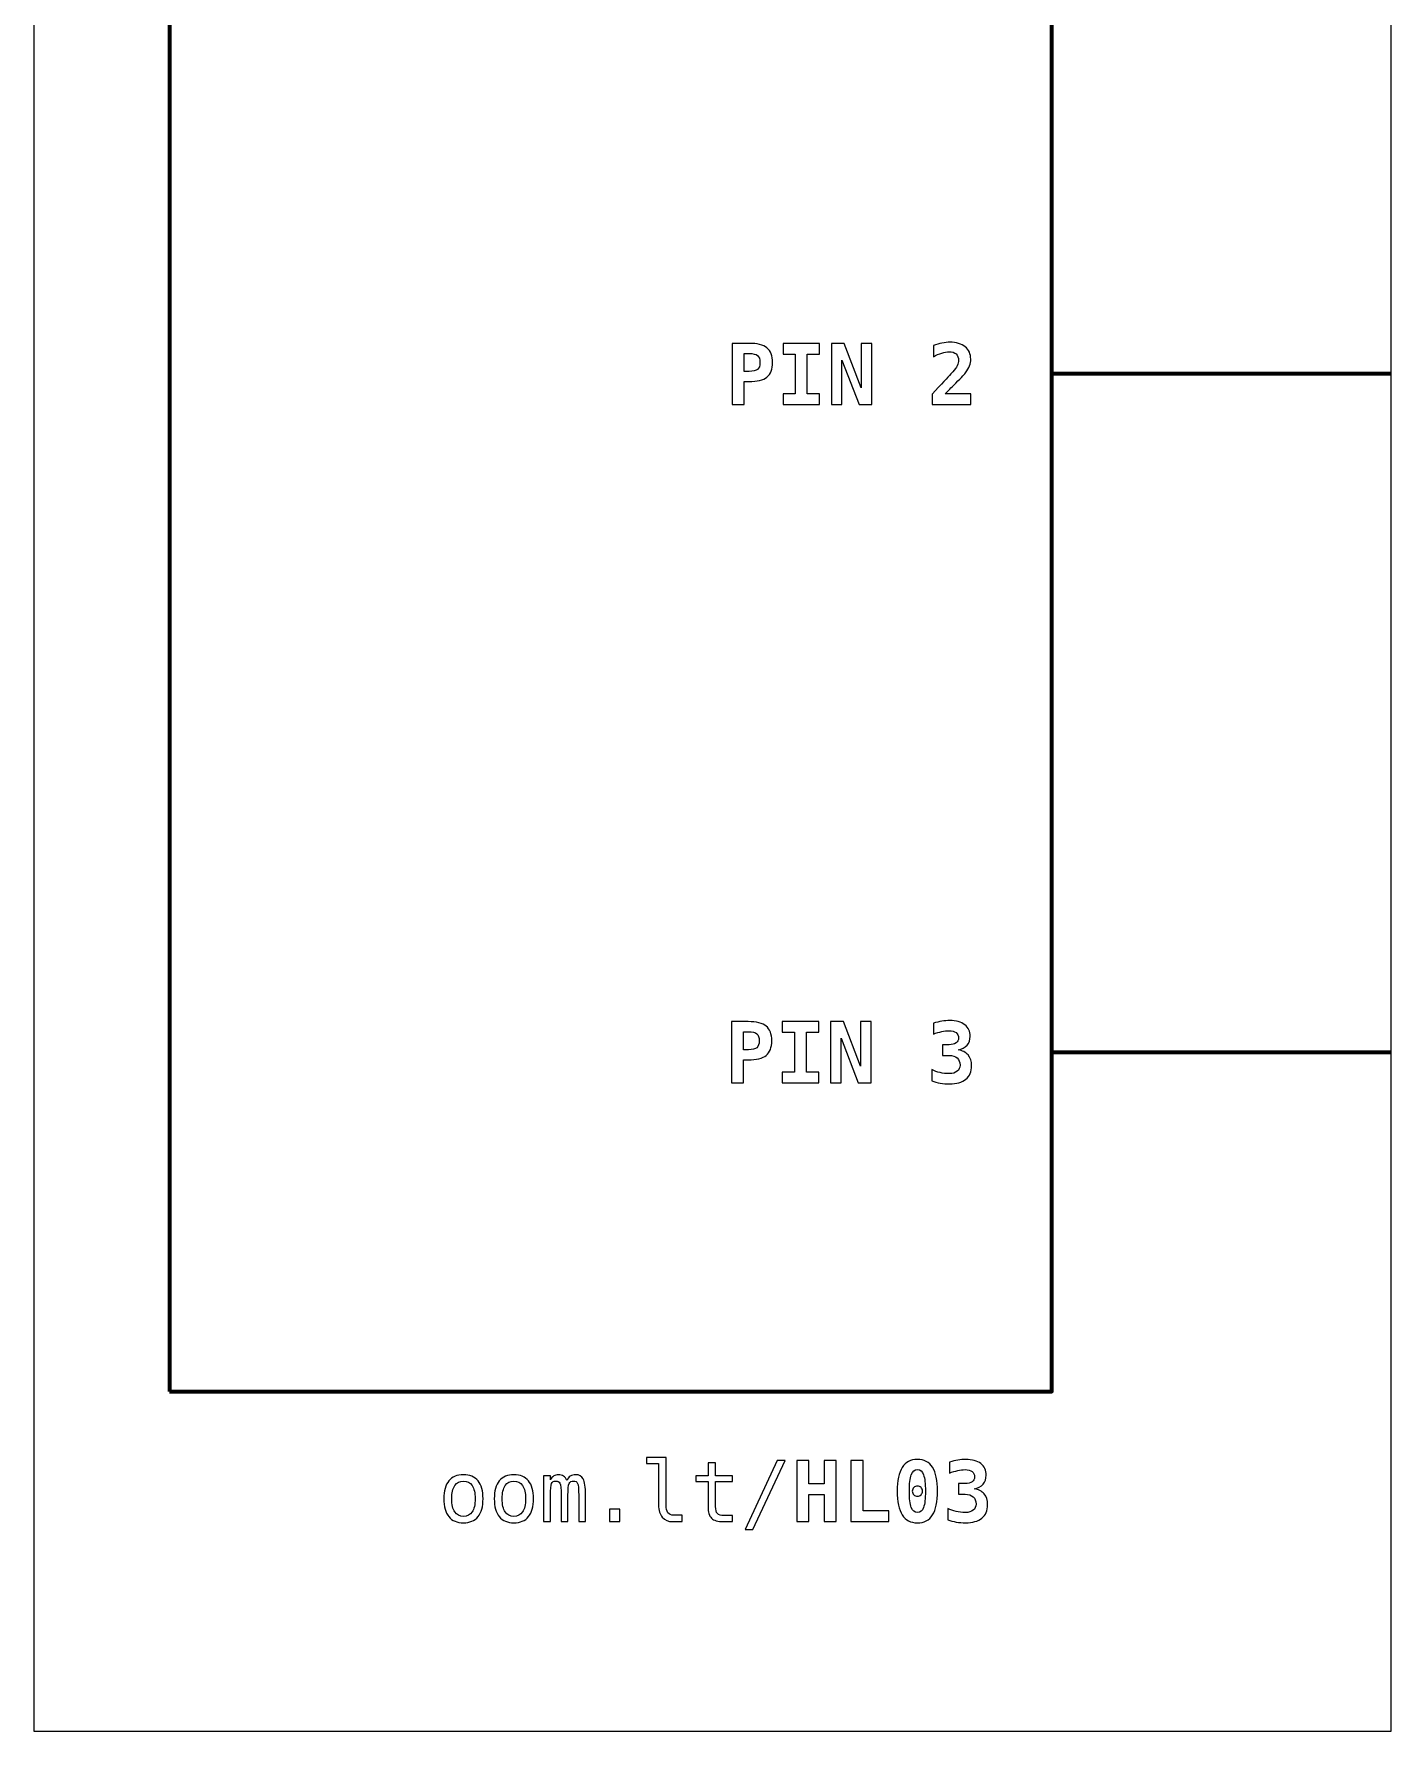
# Model space of a CAD drawing. Header units: centimetres. Extents: x -11.5 to -9.5, y -16.35 to -11.35.
# Drawn here: x -11.5 to -9.5, y -16.35 to -13.85 of the extents above; entities that cross this region are included whole.
import ezdxf

# ---------------------------------------------------------------- set-up
doc = ezdxf.new("R2010")
doc.units = ezdxf.units.CM
doc.header["$MEASUREMENT"] = 0
doc.layers.add('Layer 1', color=7, linetype='Continuous')

msp = doc.modelspace()

# ---------------------------------------------------------------- linework, layer by layer
at = {"layer": 'Layer 1', "color": 7}
msp.add_lwpolyline([(-11.5, -16.35), (-9.5, -16.35), (-9.5, -11.35), (-11.5, -11.35), (-11.5, -16.35)], close=True, dxfattribs=at)
at = {"layer": 'Layer 1', "color": 7, "lineweight": 100}
msp.add_lwpolyline([(-11.3, -15.85), (-10, -15.85), (-10, -12.85), (-11.3, -12.85), (-11.3, -15.85)], close=True, dxfattribs=at)
at = {"layer": 'Layer 1', "color": 250}
for points, knots in [([(-10.47093, -14.30581), (-10.47093, -14.30581), (-10.4465, -14.30581), (-10.4465, -14.30581), (-10.4465, -14.30581), (-10.43409, -14.30581), (-10.42516, -14.30801), (-10.41971, -14.31244), (-10.41971, -14.31244), (-10.41425, -14.31686), (-10.41154, -14.32404), (-10.41154, -14.33396), (-10.41154, -14.33396), (-10.41154, -14.34388), (-10.41425, -14.35106), (-10.41971, -14.35549), (-10.41971, -14.35549), (-10.42516, -14.35991), (-10.43409, -14.36211), (-10.4465, -14.36211), (-10.4465, -14.36211), (-10.4465, -14.36211), (-10.45315, -14.36211), (-10.45315, -14.36211), (-10.45315, -14.36211), (-10.45315, -14.36211), (-10.45315, -14.39582), (-10.45315, -14.39582), (-10.45315, -14.39582), (-10.45315, -14.39582), (-10.47093, -14.39582), (-10.47093, -14.39582), (-10.47093, -14.39582), (-10.47093, -14.39582), (-10.47093, -14.30581), (-10.47093, -14.30581)], [0, 0, 0, 0, 0.1111111, 0.1111111, 0.1111111, 0.1111111, 0.2222222, 0.2222222, 0.2222222, 0.2222222, 0.3333333, 0.3333333, 0.3333333, 0.3333333, 0.4444444, 0.4444444, 0.4444444, 0.4444444, 0.5555556, 0.5555556, 0.5555556, 0.5555556, 0.6666667, 0.6666667, 0.6666667, 0.6666667, 0.7777778, 0.7777778, 0.7777778, 0.7777778, 0.8888889, 0.8888889, 0.8888889, 0.8888889, 1, 1, 1, 1]), ([(-10.45315, -14.32077), (-10.45315, -14.32077), (-10.45315, -14.34715), (-10.45315, -14.34715), (-10.45315, -14.34715), (-10.45315, -14.34715), (-10.44584, -14.34715), (-10.44584, -14.34715), (-10.44584, -14.34715), (-10.44002, -14.34715), (-10.43592, -14.34616), (-10.43358, -14.34421), (-10.43358, -14.34421), (-10.43121, -14.34223), (-10.43004, -14.33882), (-10.43004, -14.33396), (-10.43004, -14.33396), (-10.43004, -14.32911), (-10.43121, -14.32569), (-10.43358, -14.32371), (-10.43358, -14.32371), (-10.43592, -14.32176), (-10.44002, -14.32077), (-10.44584, -14.32077), (-10.44584, -14.32077), (-10.44584, -14.32077), (-10.45315, -14.32077), (-10.45315, -14.32077)], [0, 0, 0, 0, 0.1428571, 0.1428571, 0.1428571, 0.1428571, 0.2857143, 0.2857143, 0.2857143, 0.2857143, 0.4285714, 0.4285714, 0.4285714, 0.4285714, 0.5714286, 0.5714286, 0.5714286, 0.5714286, 0.7142857, 0.7142857, 0.7142857, 0.7142857, 0.8571429, 0.8571429, 0.8571429, 0.8571429, 1, 1, 1, 1]), ([(-10.396, -14.32149), (-10.396, -14.32149), (-10.396, -14.30581), (-10.396, -14.30581), (-10.396, -14.30581), (-10.396, -14.30581), (-10.34241, -14.30581), (-10.34241, -14.30581), (-10.34241, -14.30581), (-10.34241, -14.30581), (-10.34241, -14.32149), (-10.34241, -14.32149), (-10.34241, -14.32149), (-10.34241, -14.32149), (-10.36032, -14.32149), (-10.36032, -14.32149), (-10.36032, -14.32149), (-10.36032, -14.32149), (-10.36032, -14.38014), (-10.36032, -14.38014), (-10.36032, -14.38014), (-10.36032, -14.38014), (-10.34241, -14.38014), (-10.34241, -14.38014), (-10.34241, -14.38014), (-10.34241, -14.38014), (-10.34241, -14.39582), (-10.34241, -14.39582), (-10.34241, -14.39582), (-10.34241, -14.39582), (-10.396, -14.39582), (-10.396, -14.39582), (-10.396, -14.39582), (-10.396, -14.39582), (-10.396, -14.38014), (-10.396, -14.38014), (-10.396, -14.38014), (-10.396, -14.38014), (-10.3781, -14.38014), (-10.3781, -14.38014), (-10.3781, -14.38014), (-10.3781, -14.38014), (-10.3781, -14.32149), (-10.3781, -14.32149), (-10.3781, -14.32149), (-10.3781, -14.32149), (-10.396, -14.32149), (-10.396, -14.32149)], [0, 0, 0, 0, 0.0833333, 0.0833333, 0.0833333, 0.0833333, 0.1666667, 0.1666667, 0.1666667, 0.1666667, 0.25, 0.25, 0.25, 0.25, 0.3333333, 0.3333333, 0.3333333, 0.3333333, 0.4166667, 0.4166667, 0.4166667, 0.4166667, 0.5, 0.5, 0.5, 0.5, 0.5833333, 0.5833333, 0.5833333, 0.5833333, 0.6666667, 0.6666667, 0.6666667, 0.6666667, 0.75, 0.75, 0.75, 0.75, 0.8333333, 0.8333333, 0.8333333, 0.8333333, 0.9166667, 0.9166667, 0.9166667, 0.9166667, 1, 1, 1, 1]), ([(-10.32486, -14.30581), (-10.32486, -14.30581), (-10.30574, -14.30581), (-10.30574, -14.30581), (-10.30574, -14.30581), (-10.30574, -14.30581), (-10.28068, -14.37123), (-10.28068, -14.37123), (-10.28068, -14.37123), (-10.28068, -14.37123), (-10.28068, -14.30581), (-10.28068, -14.30581), (-10.28068, -14.30581), (-10.28068, -14.30581), (-10.265, -14.30581), (-10.265, -14.30581), (-10.265, -14.30581), (-10.265, -14.30581), (-10.265, -14.39582), (-10.265, -14.39582), (-10.265, -14.39582), (-10.265, -14.39582), (-10.28399, -14.39582), (-10.28399, -14.39582), (-10.28399, -14.39582), (-10.28399, -14.39582), (-10.30918, -14.3304), (-10.30918, -14.3304), (-10.30918, -14.3304), (-10.30918, -14.3304), (-10.30918, -14.39582), (-10.30918, -14.39582), (-10.30918, -14.39582), (-10.30918, -14.39582), (-10.32486, -14.39582), (-10.32486, -14.39582), (-10.32486, -14.39582), (-10.32486, -14.39582), (-10.32486, -14.30581), (-10.32486, -14.30581)], [0, 0, 0, 0, 0.1, 0.1, 0.1, 0.1, 0.2, 0.2, 0.2, 0.2, 0.3, 0.3, 0.3, 0.3, 0.4, 0.4, 0.4, 0.4, 0.5, 0.5, 0.5, 0.5, 0.6, 0.6, 0.6, 0.6, 0.7, 0.7, 0.7, 0.7, 0.8, 0.8, 0.8, 0.8, 0.9, 0.9, 0.9, 0.9, 1, 1, 1, 1]), ([(-10.15722, -14.38014), (-10.15722, -14.38014), (-10.1193, -14.38014), (-10.1193, -14.38014), (-10.1193, -14.38014), (-10.1193, -14.38014), (-10.1193, -14.39582), (-10.1193, -14.39582), (-10.1193, -14.39582), (-10.1193, -14.39582), (-10.17645, -14.39582), (-10.17645, -14.39582), (-10.17645, -14.39582), (-10.17645, -14.39582), (-10.17645, -14.38061), (-10.17645, -14.38061), (-10.17645, -14.38061), (-10.17645, -14.38061), (-10.16679, -14.37039), (-10.16679, -14.37039), (-10.16679, -14.37039), (-10.15535, -14.3582), (-10.1484, -14.35071), (-10.14595, -14.34789), (-10.14595, -14.34789), (-10.14294, -14.34444), (-10.14076, -14.34137), (-10.13945, -14.33869), (-10.13945, -14.33869), (-10.13811, -14.33602), (-10.13745, -14.33339), (-10.13745, -14.33077), (-10.13745, -14.33077), (-10.13745, -14.32676), (-10.13866, -14.32365), (-10.14109, -14.32147), (-10.14109, -14.32147), (-10.14352, -14.31927), (-10.14698, -14.31818), (-10.15142, -14.31818), (-10.15142, -14.31818), (-10.15461, -14.31818), (-10.15817, -14.31882), (-10.16212, -14.32007), (-10.16212, -14.32007), (-10.16609, -14.32135), (-10.17021, -14.32318), (-10.17451, -14.32559), (-10.17451, -14.32559), (-10.17451, -14.32559), (-10.17451, -14.309), (-10.17451, -14.309), (-10.17451, -14.309), (-10.17021, -14.30744), (-10.16601, -14.30624), (-10.16188, -14.30542), (-10.16188, -14.30542), (-10.15776, -14.3046), (-10.15381, -14.30418), (-10.15004, -14.30418), (-10.15004, -14.30418), (-10.14052, -14.30418), (-10.13302, -14.30641), (-10.12759, -14.31085), (-10.12759, -14.31085), (-10.12214, -14.31528), (-10.11942, -14.32135), (-10.11942, -14.32902), (-10.11942, -14.32902), (-10.11942, -14.33256), (-10.12002, -14.33588), (-10.12119, -14.33896), (-10.12119, -14.33896), (-10.12239, -14.34207), (-10.12442, -14.34551), (-10.12732, -14.34927), (-10.12732, -14.34927), (-10.12944, -14.35201), (-10.13529, -14.35816), (-10.14486, -14.36773), (-10.14486, -14.36773), (-10.15004, -14.3729), (-10.15416, -14.37705), (-10.15722, -14.38014)], [0, 0, 0, 0, 0.047619, 0.047619, 0.047619, 0.047619, 0.0952381, 0.0952381, 0.0952381, 0.0952381, 0.1428571, 0.1428571, 0.1428571, 0.1428571, 0.1904762, 0.1904762, 0.1904762, 0.1904762, 0.2380952, 0.2380952, 0.2380952, 0.2380952, 0.2857143, 0.2857143, 0.2857143, 0.2857143, 0.3333333, 0.3333333, 0.3333333, 0.3333333, 0.3809524, 0.3809524, 0.3809524, 0.3809524, 0.4285714, 0.4285714, 0.4285714, 0.4285714, 0.4761905, 0.4761905, 0.4761905, 0.4761905, 0.5238095, 0.5238095, 0.5238095, 0.5238095, 0.5714286, 0.5714286, 0.5714286, 0.5714286, 0.6190476, 0.6190476, 0.6190476, 0.6190476, 0.6666667, 0.6666667, 0.6666667, 0.6666667, 0.7142857, 0.7142857, 0.7142857, 0.7142857, 0.7619048, 0.7619048, 0.7619048, 0.7619048, 0.8095238, 0.8095238, 0.8095238, 0.8095238, 0.8571429, 0.8571429, 0.8571429, 0.8571429, 0.9047619, 0.9047619, 0.9047619, 0.9047619, 0.952381, 0.952381, 0.952381, 0.952381, 1, 1, 1, 1]), ([(-10.47204, -15.30492), (-10.47204, -15.30492), (-10.44761, -15.30492), (-10.44761, -15.30492), (-10.44761, -15.30492), (-10.4352, -15.30492), (-10.42627, -15.30712), (-10.42082, -15.31155), (-10.42082, -15.31155), (-10.41536, -15.31597), (-10.41265, -15.32315), (-10.41265, -15.33307), (-10.41265, -15.33307), (-10.41265, -15.34299), (-10.41536, -15.35017), (-10.42082, -15.3546), (-10.42082, -15.3546), (-10.42627, -15.35902), (-10.4352, -15.36122), (-10.44761, -15.36122), (-10.44761, -15.36122), (-10.44761, -15.36122), (-10.45426, -15.36122), (-10.45426, -15.36122), (-10.45426, -15.36122), (-10.45426, -15.36122), (-10.45426, -15.39493), (-10.45426, -15.39493), (-10.45426, -15.39493), (-10.45426, -15.39493), (-10.47204, -15.39493), (-10.47204, -15.39493), (-10.47204, -15.39493), (-10.47204, -15.39493), (-10.47204, -15.30492), (-10.47204, -15.30492)], [0, 0, 0, 0, 0.1111111, 0.1111111, 0.1111111, 0.1111111, 0.2222222, 0.2222222, 0.2222222, 0.2222222, 0.3333333, 0.3333333, 0.3333333, 0.3333333, 0.4444444, 0.4444444, 0.4444444, 0.4444444, 0.5555556, 0.5555556, 0.5555556, 0.5555556, 0.6666667, 0.6666667, 0.6666667, 0.6666667, 0.7777778, 0.7777778, 0.7777778, 0.7777778, 0.8888889, 0.8888889, 0.8888889, 0.8888889, 1, 1, 1, 1]), ([(-10.45426, -15.31988), (-10.45426, -15.31988), (-10.45426, -15.34626), (-10.45426, -15.34626), (-10.45426, -15.34626), (-10.45426, -15.34626), (-10.44695, -15.34626), (-10.44695, -15.34626), (-10.44695, -15.34626), (-10.44113, -15.34626), (-10.43703, -15.34527), (-10.43469, -15.34332), (-10.43469, -15.34332), (-10.43232, -15.34134), (-10.43115, -15.33793), (-10.43115, -15.33307), (-10.43115, -15.33307), (-10.43115, -15.32822), (-10.43232, -15.3248), (-10.43469, -15.32282), (-10.43469, -15.32282), (-10.43703, -15.32087), (-10.44113, -15.31988), (-10.44695, -15.31988), (-10.44695, -15.31988), (-10.44695, -15.31988), (-10.45426, -15.31988), (-10.45426, -15.31988)], [0, 0, 0, 0, 0.1428571, 0.1428571, 0.1428571, 0.1428571, 0.2857143, 0.2857143, 0.2857143, 0.2857143, 0.4285714, 0.4285714, 0.4285714, 0.4285714, 0.5714286, 0.5714286, 0.5714286, 0.5714286, 0.7142857, 0.7142857, 0.7142857, 0.7142857, 0.8571429, 0.8571429, 0.8571429, 0.8571429, 1, 1, 1, 1]), ([(-10.39711, -15.3206), (-10.39711, -15.3206), (-10.39711, -15.30492), (-10.39711, -15.30492), (-10.39711, -15.30492), (-10.39711, -15.30492), (-10.34352, -15.30492), (-10.34352, -15.30492), (-10.34352, -15.30492), (-10.34352, -15.30492), (-10.34352, -15.3206), (-10.34352, -15.3206), (-10.34352, -15.3206), (-10.34352, -15.3206), (-10.36143, -15.3206), (-10.36143, -15.3206), (-10.36143, -15.3206), (-10.36143, -15.3206), (-10.36143, -15.37925), (-10.36143, -15.37925), (-10.36143, -15.37925), (-10.36143, -15.37925), (-10.34352, -15.37925), (-10.34352, -15.37925), (-10.34352, -15.37925), (-10.34352, -15.37925), (-10.34352, -15.39493), (-10.34352, -15.39493), (-10.34352, -15.39493), (-10.34352, -15.39493), (-10.39711, -15.39493), (-10.39711, -15.39493), (-10.39711, -15.39493), (-10.39711, -15.39493), (-10.39711, -15.37925), (-10.39711, -15.37925), (-10.39711, -15.37925), (-10.39711, -15.37925), (-10.37921, -15.37925), (-10.37921, -15.37925), (-10.37921, -15.37925), (-10.37921, -15.37925), (-10.37921, -15.3206), (-10.37921, -15.3206), (-10.37921, -15.3206), (-10.37921, -15.3206), (-10.39711, -15.3206), (-10.39711, -15.3206)], [0, 0, 0, 0, 0.0833333, 0.0833333, 0.0833333, 0.0833333, 0.1666667, 0.1666667, 0.1666667, 0.1666667, 0.25, 0.25, 0.25, 0.25, 0.3333333, 0.3333333, 0.3333333, 0.3333333, 0.4166667, 0.4166667, 0.4166667, 0.4166667, 0.5, 0.5, 0.5, 0.5, 0.5833333, 0.5833333, 0.5833333, 0.5833333, 0.6666667, 0.6666667, 0.6666667, 0.6666667, 0.75, 0.75, 0.75, 0.75, 0.8333333, 0.8333333, 0.8333333, 0.8333333, 0.9166667, 0.9166667, 0.9166667, 0.9166667, 1, 1, 1, 1]), ([(-10.32597, -15.30492), (-10.32597, -15.30492), (-10.30685, -15.30492), (-10.30685, -15.30492), (-10.30685, -15.30492), (-10.30685, -15.30492), (-10.28179, -15.37034), (-10.28179, -15.37034), (-10.28179, -15.37034), (-10.28179, -15.37034), (-10.28179, -15.30492), (-10.28179, -15.30492), (-10.28179, -15.30492), (-10.28179, -15.30492), (-10.26611, -15.30492), (-10.26611, -15.30492), (-10.26611, -15.30492), (-10.26611, -15.30492), (-10.26611, -15.39493), (-10.26611, -15.39493), (-10.26611, -15.39493), (-10.26611, -15.39493), (-10.2851, -15.39493), (-10.2851, -15.39493), (-10.2851, -15.39493), (-10.2851, -15.39493), (-10.31029, -15.32951), (-10.31029, -15.32951), (-10.31029, -15.32951), (-10.31029, -15.32951), (-10.31029, -15.39493), (-10.31029, -15.39493), (-10.31029, -15.39493), (-10.31029, -15.39493), (-10.32597, -15.39493), (-10.32597, -15.39493), (-10.32597, -15.39493), (-10.32597, -15.39493), (-10.32597, -15.30492), (-10.32597, -15.30492)], [0, 0, 0, 0, 0.1, 0.1, 0.1, 0.1, 0.2, 0.2, 0.2, 0.2, 0.3, 0.3, 0.3, 0.3, 0.4, 0.4, 0.4, 0.4, 0.5, 0.5, 0.5, 0.5, 0.6, 0.6, 0.6, 0.6, 0.7, 0.7, 0.7, 0.7, 0.8, 0.8, 0.8, 0.8, 0.9, 0.9, 0.9, 0.9, 1, 1, 1, 1]), ([(-10.1514, -15.35466), (-10.1514, -15.35466), (-10.16093, -15.35466), (-10.16093, -15.35466), (-10.16093, -15.35466), (-10.16093, -15.35466), (-10.16093, -15.33898), (-10.16093, -15.33898), (-10.16093, -15.33898), (-10.16093, -15.33898), (-10.1514, -15.33898), (-10.1514, -15.33898), (-10.1514, -15.33898), (-10.147, -15.33898), (-10.14356, -15.33811), (-10.14113, -15.33636), (-10.14113, -15.33636), (-10.1387, -15.33461), (-10.13749, -15.33215), (-10.13749, -15.32898), (-10.13749, -15.32898), (-10.13749, -15.32564), (-10.1387, -15.32303), (-10.14113, -15.32116), (-10.14113, -15.32116), (-10.14356, -15.31928), (-10.147, -15.31836), (-10.1514, -15.31836), (-10.1514, -15.31836), (-10.15477, -15.31836), (-10.1584, -15.31879), (-10.16224, -15.31963), (-10.16224, -15.31963), (-10.16611, -15.32048), (-10.17011, -15.32171), (-10.17424, -15.32332), (-10.17424, -15.32332), (-10.17424, -15.32332), (-10.17424, -15.30716), (-10.17424, -15.30716), (-10.17424, -15.30716), (-10.17011, -15.30591), (-10.16603, -15.30496), (-10.16202, -15.30428), (-10.16202, -15.30428), (-10.15799, -15.30362), (-10.15414, -15.30329), (-10.15043, -15.30329), (-10.15043, -15.30329), (-10.14095, -15.30329), (-10.13356, -15.30537), (-10.12827, -15.30951), (-10.12827, -15.30951), (-10.12296, -15.31365), (-10.12031, -15.31935), (-10.12031, -15.32663), (-10.12031, -15.32663), (-10.12031, -15.33196), (-10.12183, -15.33634), (-10.1249, -15.33974), (-10.1249, -15.33974), (-10.12794, -15.34313), (-10.1323, -15.34536), (-10.13796, -15.34639), (-10.13796, -15.34639), (-10.13154, -15.34752), (-10.12662, -15.35009), (-10.12325, -15.35408), (-10.12325, -15.35408), (-10.11987, -15.35807), (-10.11819, -15.36334), (-10.11819, -15.36985), (-10.11819, -15.36985), (-10.11819, -15.37857), (-10.12099, -15.38522), (-10.12656, -15.38981), (-10.12656, -15.38981), (-10.13216, -15.39439), (-10.14027, -15.39668), (-10.15093, -15.39668), (-10.15093, -15.39668), (-10.15545, -15.39668), (-10.15992, -15.39629), (-10.16432, -15.39553), (-10.16432, -15.39553), (-10.16873, -15.39477), (-10.17295, -15.39365), (-10.17696, -15.39221), (-10.17696, -15.39221), (-10.17696, -15.39221), (-10.17696, -15.37569), (-10.17696, -15.37569), (-10.17696, -15.37569), (-10.17317, -15.37758), (-10.1691, -15.37902), (-10.16471, -15.38001), (-10.16471, -15.38001), (-10.16035, -15.381), (-10.15574, -15.38149), (-10.15093, -15.38149), (-10.15093, -15.38149), (-10.14609, -15.38149), (-10.14228, -15.38038), (-10.13946, -15.37814), (-10.13946, -15.37814), (-10.13665, -15.37592), (-10.13525, -15.37291), (-10.13525, -15.36912), (-10.13525, -15.36912), (-10.13525, -15.36452), (-10.13665, -15.36093), (-10.13946, -15.35842), (-10.13946, -15.35842), (-10.14228, -15.35591), (-10.14626, -15.35466), (-10.1514, -15.35466)], [0, 0, 0, 0, 0.0344828, 0.0344828, 0.0344828, 0.0344828, 0.0689655, 0.0689655, 0.0689655, 0.0689655, 0.1034483, 0.1034483, 0.1034483, 0.1034483, 0.137931, 0.137931, 0.137931, 0.137931, 0.1724138, 0.1724138, 0.1724138, 0.1724138, 0.2068966, 0.2068966, 0.2068966, 0.2068966, 0.2413793, 0.2413793, 0.2413793, 0.2413793, 0.2758621, 0.2758621, 0.2758621, 0.2758621, 0.3103448, 0.3103448, 0.3103448, 0.3103448, 0.3448276, 0.3448276, 0.3448276, 0.3448276, 0.3793103, 0.3793103, 0.3793103, 0.3793103, 0.4137931, 0.4137931, 0.4137931, 0.4137931, 0.4482759, 0.4482759, 0.4482759, 0.4482759, 0.4827586, 0.4827586, 0.4827586, 0.4827586, 0.5172414, 0.5172414, 0.5172414, 0.5172414, 0.5517241, 0.5517241, 0.5517241, 0.5517241, 0.5862069, 0.5862069, 0.5862069, 0.5862069, 0.6206897, 0.6206897, 0.6206897, 0.6206897, 0.6551724, 0.6551724, 0.6551724, 0.6551724, 0.6896552, 0.6896552, 0.6896552, 0.6896552, 0.7241379, 0.7241379, 0.7241379, 0.7241379, 0.7586207, 0.7586207, 0.7586207, 0.7586207, 0.7931034, 0.7931034, 0.7931034, 0.7931034, 0.8275862, 0.8275862, 0.8275862, 0.8275862, 0.862069, 0.862069, 0.862069, 0.862069, 0.8965517, 0.8965517, 0.8965517, 0.8965517, 0.9310345, 0.9310345, 0.9310345, 0.9310345, 0.9655172, 0.9655172, 0.9655172, 0.9655172, 1, 1, 1, 1]), ([(-10.56834, -16.01704), (-10.56834, -16.02202), (-10.56743, -16.02577), (-10.5656, -16.0283), (-10.5656, -16.0283), (-10.56377, -16.03083), (-10.56107, -16.03211), (-10.55749, -16.03211), (-10.55749, -16.03211), (-10.55749, -16.03211), (-10.54453, -16.03211), (-10.54453, -16.03211), (-10.54453, -16.03211), (-10.54453, -16.03211), (-10.54453, -16.04151), (-10.54453, -16.04151), (-10.54453, -16.04151), (-10.54453, -16.04151), (-10.55856, -16.04151), (-10.55856, -16.04151), (-10.55856, -16.04151), (-10.56521, -16.04151), (-10.57033, -16.03937), (-10.57398, -16.03511), (-10.57398, -16.03511), (-10.57762, -16.03085), (-10.57943, -16.02482), (-10.57943, -16.01704), (-10.57943, -16.01704), (-10.57943, -16.01704), (-10.57943, -15.95572), (-10.57943, -15.95572), (-10.57943, -15.95572), (-10.57943, -15.95572), (-10.59721, -15.95572), (-10.59721, -15.95572), (-10.59721, -15.95572), (-10.59721, -15.95572), (-10.59721, -15.94703), (-10.59721, -15.94703), (-10.59721, -15.94703), (-10.59721, -15.94703), (-10.56834, -15.94703), (-10.56834, -15.94703), (-10.56834, -15.94703), (-10.56834, -15.94703), (-10.56834, -16.01704), (-10.56834, -16.01704)], [0, 0, 0, 0, 0.0833333, 0.0833333, 0.0833333, 0.0833333, 0.1666667, 0.1666667, 0.1666667, 0.1666667, 0.25, 0.25, 0.25, 0.25, 0.3333333, 0.3333333, 0.3333333, 0.3333333, 0.4166667, 0.4166667, 0.4166667, 0.4166667, 0.5, 0.5, 0.5, 0.5, 0.5833333, 0.5833333, 0.5833333, 0.5833333, 0.6666667, 0.6666667, 0.6666667, 0.6666667, 0.75, 0.75, 0.75, 0.75, 0.8333333, 0.8333333, 0.8333333, 0.8333333, 0.9166667, 0.9166667, 0.9166667, 0.9166667, 1, 1, 1, 1]), ([(-10.2278, -15.99659), (-10.2278, -15.98101), (-10.22533, -15.96932), (-10.22039, -15.96154), (-10.22039, -15.96154), (-10.21543, -15.95376), (-10.20801, -15.94987), (-10.19807, -15.94987), (-10.19807, -15.94987), (-10.18811, -15.94987), (-10.18066, -15.95374), (-10.1757, -15.9615), (-10.1757, -15.9615), (-10.17076, -15.96926), (-10.16829, -15.98097), (-10.16829, -15.99659), (-10.16829, -15.99659), (-10.16829, -16.01219), (-10.17076, -16.02387), (-10.1757, -16.03163), (-10.1757, -16.03163), (-10.18066, -16.03939), (-10.18811, -16.04326), (-10.19807, -16.04326), (-10.19807, -16.04326), (-10.20801, -16.04326), (-10.21543, -16.03937), (-10.22039, -16.03159), (-10.22039, -16.03159), (-10.22533, -16.02381), (-10.2278, -16.01214), (-10.2278, -15.99659)], [0, 0, 0, 0, 0.125, 0.125, 0.125, 0.125, 0.25, 0.25, 0.25, 0.25, 0.375, 0.375, 0.375, 0.375, 0.5, 0.5, 0.5, 0.5, 0.625, 0.625, 0.625, 0.625, 0.75, 0.75, 0.75, 0.75, 0.875, 0.875, 0.875, 0.875, 1, 1, 1, 1]), ([(-10.12779, -16.00124), (-10.12779, -16.00124), (-10.13732, -16.00124), (-10.13732, -16.00124), (-10.13732, -16.00124), (-10.13732, -16.00124), (-10.13732, -15.98556), (-10.13732, -15.98556), (-10.13732, -15.98556), (-10.13732, -15.98556), (-10.12779, -15.98556), (-10.12779, -15.98556), (-10.12779, -15.98556), (-10.12339, -15.98556), (-10.11995, -15.98469), (-10.11752, -15.98294), (-10.11752, -15.98294), (-10.11509, -15.98119), (-10.11388, -15.97873), (-10.11388, -15.97556), (-10.11388, -15.97556), (-10.11388, -15.97222), (-10.11509, -15.96961), (-10.11752, -15.96774), (-10.11752, -15.96774), (-10.11995, -15.96586), (-10.12339, -15.96494), (-10.12779, -15.96494), (-10.12779, -15.96494), (-10.13116, -15.96494), (-10.13479, -15.96537), (-10.13863, -15.96621), (-10.13863, -15.96621), (-10.1425, -15.96706), (-10.1465, -15.96829), (-10.15063, -15.9699), (-10.15063, -15.9699), (-10.15063, -15.9699), (-10.15063, -15.95374), (-10.15063, -15.95374), (-10.15063, -15.95374), (-10.1465, -15.95249), (-10.14242, -15.95154), (-10.13841, -15.95086), (-10.13841, -15.95086), (-10.13438, -15.9502), (-10.13053, -15.94987), (-10.12682, -15.94987), (-10.12682, -15.94987), (-10.11734, -15.94987), (-10.10995, -15.95195), (-10.10466, -15.95609), (-10.10466, -15.95609), (-10.09935, -15.96023), (-10.0967, -15.96593), (-10.0967, -15.97321), (-10.0967, -15.97321), (-10.0967, -15.97854), (-10.09822, -15.98292), (-10.10129, -15.98632), (-10.10129, -15.98632), (-10.10433, -15.98971), (-10.10869, -15.99194), (-10.11435, -15.99297), (-10.11435, -15.99297), (-10.10793, -15.9941), (-10.10301, -15.99667), (-10.09964, -16.00066), (-10.09964, -16.00066), (-10.09626, -16.00465), (-10.09458, -16.00992), (-10.09458, -16.01643), (-10.09458, -16.01643), (-10.09458, -16.02515), (-10.09738, -16.0318), (-10.10295, -16.03639), (-10.10295, -16.03639), (-10.10855, -16.04097), (-10.11666, -16.04326), (-10.12732, -16.04326), (-10.12732, -16.04326), (-10.13184, -16.04326), (-10.13631, -16.04287), (-10.14071, -16.04211), (-10.14071, -16.04211), (-10.14512, -16.04135), (-10.14934, -16.04023), (-10.15335, -16.03879), (-10.15335, -16.03879), (-10.15335, -16.03879), (-10.15335, -16.02227), (-10.15335, -16.02227), (-10.15335, -16.02227), (-10.14956, -16.02416), (-10.14549, -16.0256), (-10.1411, -16.02659), (-10.1411, -16.02659), (-10.13674, -16.02758), (-10.13213, -16.02807), (-10.12732, -16.02807), (-10.12732, -16.02807), (-10.12248, -16.02807), (-10.11867, -16.02696), (-10.11585, -16.02472), (-10.11585, -16.02472), (-10.11304, -16.0225), (-10.11164, -16.01949), (-10.11164, -16.0157), (-10.11164, -16.0157), (-10.11164, -16.0111), (-10.11304, -16.00751), (-10.11585, -16.005), (-10.11585, -16.005), (-10.11867, -16.00249), (-10.12265, -16.00124), (-10.12779, -16.00124)], [0, 0, 0, 0, 0.0344828, 0.0344828, 0.0344828, 0.0344828, 0.0689655, 0.0689655, 0.0689655, 0.0689655, 0.1034483, 0.1034483, 0.1034483, 0.1034483, 0.137931, 0.137931, 0.137931, 0.137931, 0.1724138, 0.1724138, 0.1724138, 0.1724138, 0.2068966, 0.2068966, 0.2068966, 0.2068966, 0.2413793, 0.2413793, 0.2413793, 0.2413793, 0.2758621, 0.2758621, 0.2758621, 0.2758621, 0.3103448, 0.3103448, 0.3103448, 0.3103448, 0.3448276, 0.3448276, 0.3448276, 0.3448276, 0.3793103, 0.3793103, 0.3793103, 0.3793103, 0.4137931, 0.4137931, 0.4137931, 0.4137931, 0.4482759, 0.4482759, 0.4482759, 0.4482759, 0.4827586, 0.4827586, 0.4827586, 0.4827586, 0.5172414, 0.5172414, 0.5172414, 0.5172414, 0.5517241, 0.5517241, 0.5517241, 0.5517241, 0.5862069, 0.5862069, 0.5862069, 0.5862069, 0.6206897, 0.6206897, 0.6206897, 0.6206897, 0.6551724, 0.6551724, 0.6551724, 0.6551724, 0.6896552, 0.6896552, 0.6896552, 0.6896552, 0.7241379, 0.7241379, 0.7241379, 0.7241379, 0.7586207, 0.7586207, 0.7586207, 0.7586207, 0.7931034, 0.7931034, 0.7931034, 0.7931034, 0.8275862, 0.8275862, 0.8275862, 0.8275862, 0.862069, 0.862069, 0.862069, 0.862069, 0.8965517, 0.8965517, 0.8965517, 0.8965517, 0.9310345, 0.9310345, 0.9310345, 0.9310345, 0.9655172, 0.9655172, 0.9655172, 0.9655172, 1, 1, 1, 1]), ([(-10.86704, -15.97237), (-10.85767, -15.97237), (-10.85051, -15.97539), (-10.84555, -15.98146), (-10.84555, -15.98146), (-10.84059, -15.98753), (-10.8381, -15.99632), (-10.8381, -16.0078), (-10.8381, -16.0078), (-10.8381, -16.01935), (-10.84057, -16.02813), (-10.84551, -16.03418), (-10.84551, -16.03418), (-10.85047, -16.04023), (-10.85763, -16.04326), (-10.86704, -16.04326), (-10.86704, -16.04326), (-10.87642, -16.04326), (-10.88356, -16.04023), (-10.88852, -16.03418), (-10.88852, -16.03418), (-10.89346, -16.02813), (-10.89593, -16.01935), (-10.89593, -16.0078), (-10.89593, -16.0078), (-10.89593, -15.99632), (-10.89346, -15.98753), (-10.88852, -15.98146), (-10.88852, -15.98146), (-10.88356, -15.97539), (-10.87642, -15.97237), (-10.86704, -15.97237)], [0, 0, 0, 0, 0.125, 0.125, 0.125, 0.125, 0.25, 0.25, 0.25, 0.25, 0.375, 0.375, 0.375, 0.375, 0.5, 0.5, 0.5, 0.5, 0.625, 0.625, 0.625, 0.625, 0.75, 0.75, 0.75, 0.75, 0.875, 0.875, 0.875, 0.875, 1, 1, 1, 1]), ([(-10.79271, -15.97237), (-10.78334, -15.97237), (-10.77618, -15.97539), (-10.77122, -15.98146), (-10.77122, -15.98146), (-10.76626, -15.98753), (-10.76377, -15.99632), (-10.76377, -16.0078), (-10.76377, -16.0078), (-10.76377, -16.01935), (-10.76624, -16.02813), (-10.77118, -16.03418), (-10.77118, -16.03418), (-10.77614, -16.04023), (-10.7833, -16.04326), (-10.79271, -16.04326), (-10.79271, -16.04326), (-10.80209, -16.04326), (-10.80923, -16.04023), (-10.81419, -16.03418), (-10.81419, -16.03418), (-10.81913, -16.02813), (-10.8216, -16.01935), (-10.8216, -16.0078), (-10.8216, -16.0078), (-10.8216, -15.99632), (-10.81913, -15.98753), (-10.81419, -15.98146), (-10.81419, -15.98146), (-10.80923, -15.97539), (-10.80209, -15.97237), (-10.79271, -15.97237)], [0, 0, 0, 0, 0.125, 0.125, 0.125, 0.125, 0.25, 0.25, 0.25, 0.25, 0.375, 0.375, 0.375, 0.375, 0.5, 0.5, 0.5, 0.5, 0.625, 0.625, 0.625, 0.625, 0.75, 0.75, 0.75, 0.75, 0.875, 0.875, 0.875, 0.875, 1, 1, 1, 1]), ([(-10.71477, -15.98087), (-10.71342, -15.97796), (-10.71167, -15.97582), (-10.70955, -15.97445), (-10.70955, -15.97445), (-10.70745, -15.97307), (-10.7049, -15.97237), (-10.70193, -15.97237), (-10.70193, -15.97237), (-10.6965, -15.97237), (-10.69267, -15.97447), (-10.69045, -15.97866), (-10.69045, -15.97866), (-10.68821, -15.98286), (-10.6871, -15.99076), (-10.6871, -16.00239), (-10.6871, -16.00239), (-10.6871, -16.00239), (-10.6871, -16.04151), (-10.6871, -16.04151), (-10.6871, -16.04151), (-10.6871, -16.04151), (-10.69722, -16.04151), (-10.69722, -16.04151), (-10.69722, -16.04151), (-10.69722, -16.04151), (-10.69722, -16.00286), (-10.69722, -16.00286), (-10.69722, -16.00286), (-10.69722, -15.99334), (-10.69776, -15.98743), (-10.69883, -15.9851), (-10.69883, -15.9851), (-10.69988, -15.9828), (-10.70183, -15.98165), (-10.70465, -15.98165), (-10.70465, -15.98165), (-10.70786, -15.98165), (-10.71006, -15.98288), (-10.71126, -15.98535), (-10.71126, -15.98535), (-10.71243, -15.98782), (-10.71303, -15.99367), (-10.71303, -16.00286), (-10.71303, -16.00286), (-10.71303, -16.00286), (-10.71303, -16.04151), (-10.71303, -16.04151), (-10.71303, -16.04151), (-10.71303, -16.04151), (-10.72315, -16.04151), (-10.72315, -16.04151), (-10.72315, -16.04151), (-10.72315, -16.04151), (-10.72315, -16.00286), (-10.72315, -16.00286), (-10.72315, -16.00286), (-10.72315, -15.99321), (-10.72373, -15.98727), (-10.72488, -15.98502), (-10.72488, -15.98502), (-10.72601, -15.98278), (-10.72807, -15.98165), (-10.73105, -15.98165), (-10.73105, -15.98165), (-10.734, -15.98165), (-10.73603, -15.98288), (-10.73716, -15.98535), (-10.73716, -15.98535), (-10.73832, -15.98782), (-10.73889, -15.99367), (-10.73889, -16.00286), (-10.73889, -16.00286), (-10.73889, -16.00286), (-10.73889, -16.04151), (-10.73889, -16.04151), (-10.73889, -16.04151), (-10.73889, -16.04151), (-10.74896, -16.04151), (-10.74896, -16.04151), (-10.74896, -16.04151), (-10.74896, -16.04151), (-10.74896, -15.97399), (-10.74896, -15.97399), (-10.74896, -15.97399), (-10.74896, -15.97399), (-10.73889, -15.97399), (-10.73889, -15.97399), (-10.73889, -15.97399), (-10.73889, -15.97399), (-10.73889, -15.97977), (-10.73889, -15.97977), (-10.73889, -15.97977), (-10.73758, -15.97737), (-10.73591, -15.97554), (-10.73391, -15.97426), (-10.73391, -15.97426), (-10.73194, -15.973), (-10.72967, -15.97237), (-10.72714, -15.97237), (-10.72714, -15.97237), (-10.72408, -15.97237), (-10.72155, -15.97307), (-10.71951, -15.97447), (-10.71951, -15.97447), (-10.71747, -15.97589), (-10.71591, -15.97801), (-10.71477, -15.98087)], [0, 0, 0, 0, 0.037037, 0.037037, 0.037037, 0.037037, 0.0740741, 0.0740741, 0.0740741, 0.0740741, 0.1111111, 0.1111111, 0.1111111, 0.1111111, 0.1481481, 0.1481481, 0.1481481, 0.1481481, 0.1851852, 0.1851852, 0.1851852, 0.1851852, 0.2222222, 0.2222222, 0.2222222, 0.2222222, 0.2592593, 0.2592593, 0.2592593, 0.2592593, 0.2962963, 0.2962963, 0.2962963, 0.2962963, 0.3333333, 0.3333333, 0.3333333, 0.3333333, 0.3703704, 0.3703704, 0.3703704, 0.3703704, 0.4074074, 0.4074074, 0.4074074, 0.4074074, 0.4444444, 0.4444444, 0.4444444, 0.4444444, 0.4814815, 0.4814815, 0.4814815, 0.4814815, 0.5185185, 0.5185185, 0.5185185, 0.5185185, 0.5555556, 0.5555556, 0.5555556, 0.5555556, 0.5925926, 0.5925926, 0.5925926, 0.5925926, 0.6296296, 0.6296296, 0.6296296, 0.6296296, 0.6666667, 0.6666667, 0.6666667, 0.6666667, 0.7037037, 0.7037037, 0.7037037, 0.7037037, 0.7407407, 0.7407407, 0.7407407, 0.7407407, 0.7777778, 0.7777778, 0.7777778, 0.7777778, 0.8148148, 0.8148148, 0.8148148, 0.8148148, 0.8518519, 0.8518519, 0.8518519, 0.8518519, 0.8888889, 0.8888889, 0.8888889, 0.8888889, 0.9259259, 0.9259259, 0.9259259, 0.9259259, 0.962963, 0.962963, 0.962963, 0.962963, 1, 1, 1, 1]), ([(-10.49551, -15.95481), (-10.49551, -15.95481), (-10.49551, -15.97399), (-10.49551, -15.97399), (-10.49551, -15.97399), (-10.49551, -15.97399), (-10.4703, -15.97399), (-10.4703, -15.97399), (-10.4703, -15.97399), (-10.4703, -15.97399), (-10.4703, -15.98261), (-10.4703, -15.98261), (-10.4703, -15.98261), (-10.4703, -15.98261), (-10.49551, -15.98261), (-10.49551, -15.98261), (-10.49551, -15.98261), (-10.49551, -15.98261), (-10.49551, -16.01926), (-10.49551, -16.01926), (-10.49551, -16.01926), (-10.49551, -16.02424), (-10.49456, -16.02772), (-10.49267, -16.02968), (-10.49267, -16.02968), (-10.49078, -16.03165), (-10.48748, -16.03264), (-10.48279, -16.03264), (-10.48279, -16.03264), (-10.48279, -16.03264), (-10.4703, -16.03264), (-10.4703, -16.03264), (-10.4703, -16.03264), (-10.4703, -16.03264), (-10.4703, -16.04151), (-10.4703, -16.04151), (-10.4703, -16.04151), (-10.4703, -16.04151), (-10.48386, -16.04151), (-10.48386, -16.04151), (-10.48386, -16.04151), (-10.4922, -16.04151), (-10.49806, -16.03984), (-10.50148, -16.03651), (-10.50148, -16.03651), (-10.50489, -16.03318), (-10.5066, -16.02741), (-10.5066, -16.01926), (-10.5066, -16.01926), (-10.5066, -16.01926), (-10.5066, -15.98261), (-10.5066, -15.98261), (-10.5066, -15.98261), (-10.5066, -15.98261), (-10.52463, -15.98261), (-10.52463, -15.98261), (-10.52463, -15.98261), (-10.52463, -15.98261), (-10.52463, -15.97399), (-10.52463, -15.97399), (-10.52463, -15.97399), (-10.52463, -15.97399), (-10.5066, -15.97399), (-10.5066, -15.97399), (-10.5066, -15.97399), (-10.5066, -15.97399), (-10.5066, -15.95481), (-10.5066, -15.95481), (-10.5066, -15.95481), (-10.5066, -15.95481), (-10.49551, -15.95481), (-10.49551, -15.95481)], [0, 0, 0, 0, 0.0555556, 0.0555556, 0.0555556, 0.0555556, 0.1111111, 0.1111111, 0.1111111, 0.1111111, 0.1666667, 0.1666667, 0.1666667, 0.1666667, 0.2222222, 0.2222222, 0.2222222, 0.2222222, 0.2777778, 0.2777778, 0.2777778, 0.2777778, 0.3333333, 0.3333333, 0.3333333, 0.3333333, 0.3888889, 0.3888889, 0.3888889, 0.3888889, 0.4444444, 0.4444444, 0.4444444, 0.4444444, 0.5, 0.5, 0.5, 0.5, 0.5555556, 0.5555556, 0.5555556, 0.5555556, 0.6111111, 0.6111111, 0.6111111, 0.6111111, 0.6666667, 0.6666667, 0.6666667, 0.6666667, 0.7222222, 0.7222222, 0.7222222, 0.7222222, 0.7777778, 0.7777778, 0.7777778, 0.7777778, 0.8333333, 0.8333333, 0.8333333, 0.8333333, 0.8888889, 0.8888889, 0.8888889, 0.8888889, 0.9444444, 0.9444444, 0.9444444, 0.9444444, 1, 1, 1, 1]), ([(-10.40459, -15.9515), (-10.40459, -15.9515), (-10.39313, -15.9515), (-10.39313, -15.9515), (-10.39313, -15.9515), (-10.39313, -15.9515), (-10.44052, -16.05297), (-10.44052, -16.05297), (-10.44052, -16.05297), (-10.44052, -16.05297), (-10.45205, -16.05297), (-10.45205, -16.05297), (-10.45205, -16.05297), (-10.45205, -16.05297), (-10.40459, -15.9515), (-10.40459, -15.9515)], [0, 0, 0, 0, 0.25, 0.25, 0.25, 0.25, 0.5, 0.5, 0.5, 0.5, 0.75, 0.75, 0.75, 0.75, 1, 1, 1, 1]), ([(-10.37562, -15.9515), (-10.37562, -15.9515), (-10.35784, -15.9515), (-10.35784, -15.9515), (-10.35784, -15.9515), (-10.35784, -15.9515), (-10.35784, -15.9858), (-10.35784, -15.9858), (-10.35784, -15.9858), (-10.35784, -15.9858), (-10.33557, -15.9858), (-10.33557, -15.9858), (-10.33557, -15.9858), (-10.33557, -15.9858), (-10.33557, -15.9515), (-10.33557, -15.9515), (-10.33557, -15.9515), (-10.33557, -15.9515), (-10.31779, -15.9515), (-10.31779, -15.9515), (-10.31779, -15.9515), (-10.31779, -15.9515), (-10.31779, -16.04151), (-10.31779, -16.04151), (-10.31779, -16.04151), (-10.31779, -16.04151), (-10.33557, -16.04151), (-10.33557, -16.04151), (-10.33557, -16.04151), (-10.33557, -16.04151), (-10.33557, -16.00149), (-10.33557, -16.00149), (-10.33557, -16.00149), (-10.33557, -16.00149), (-10.35784, -16.00149), (-10.35784, -16.00149), (-10.35784, -16.00149), (-10.35784, -16.00149), (-10.35784, -16.04151), (-10.35784, -16.04151), (-10.35784, -16.04151), (-10.35784, -16.04151), (-10.37562, -16.04151), (-10.37562, -16.04151), (-10.37562, -16.04151), (-10.37562, -16.04151), (-10.37562, -15.9515), (-10.37562, -15.9515)], [0, 0, 0, 0, 0.0833333, 0.0833333, 0.0833333, 0.0833333, 0.1666667, 0.1666667, 0.1666667, 0.1666667, 0.25, 0.25, 0.25, 0.25, 0.3333333, 0.3333333, 0.3333333, 0.3333333, 0.4166667, 0.4166667, 0.4166667, 0.4166667, 0.5, 0.5, 0.5, 0.5, 0.5833333, 0.5833333, 0.5833333, 0.5833333, 0.6666667, 0.6666667, 0.6666667, 0.6666667, 0.75, 0.75, 0.75, 0.75, 0.8333333, 0.8333333, 0.8333333, 0.8333333, 0.9166667, 0.9166667, 0.9166667, 0.9166667, 1, 1, 1, 1]), ([(-10.29598, -16.04151), (-10.29598, -16.04151), (-10.29598, -15.9515), (-10.29598, -15.9515), (-10.29598, -15.9515), (-10.29598, -15.9515), (-10.2782, -15.9515), (-10.2782, -15.9515), (-10.2782, -15.9515), (-10.2782, -15.9515), (-10.2782, -16.02583), (-10.2782, -16.02583), (-10.2782, -16.02583), (-10.2782, -16.02583), (-10.24015, -16.02583), (-10.24015, -16.02583), (-10.24015, -16.02583), (-10.24015, -16.02583), (-10.24015, -16.04151), (-10.24015, -16.04151), (-10.24015, -16.04151), (-10.24015, -16.04151), (-10.29598, -16.04151), (-10.29598, -16.04151)], [0, 0, 0, 0, 0.1666667, 0.1666667, 0.1666667, 0.1666667, 0.3333333, 0.3333333, 0.3333333, 0.3333333, 0.5, 0.5, 0.5, 0.5, 0.6666667, 0.6666667, 0.6666667, 0.6666667, 0.8333333, 0.8333333, 0.8333333, 0.8333333, 1, 1, 1, 1]), ([(-10.19807, -15.96494), (-10.20218, -15.96494), (-10.20517, -15.96745), (-10.20706, -15.97247), (-10.20706, -15.97247), (-10.20895, -15.97751), (-10.2099, -15.98554), (-10.2099, -15.99659), (-10.2099, -15.99659), (-10.2099, -16.00762), (-10.20895, -16.01562), (-10.20706, -16.02066), (-10.20706, -16.02066), (-10.20517, -16.02569), (-10.20218, -16.0282), (-10.19807, -16.0282), (-10.19807, -16.0282), (-10.19393, -16.0282), (-10.19093, -16.02569), (-10.18903, -16.02066), (-10.18903, -16.02066), (-10.18714, -16.01562), (-10.18619, -16.00762), (-10.18619, -15.99659), (-10.18619, -15.99659), (-10.18619, -15.98554), (-10.18714, -15.97751), (-10.18903, -15.97247), (-10.18903, -15.97247), (-10.19093, -15.96745), (-10.19393, -15.96494), (-10.19807, -15.96494)], [0, 0, 0, 0, 0.125, 0.125, 0.125, 0.125, 0.25, 0.25, 0.25, 0.25, 0.375, 0.375, 0.375, 0.375, 0.5, 0.5, 0.5, 0.5, 0.625, 0.625, 0.625, 0.625, 0.75, 0.75, 0.75, 0.75, 0.875, 0.875, 0.875, 0.875, 1, 1, 1, 1]), ([(-10.86704, -15.98177), (-10.87267, -15.98177), (-10.87693, -15.98395), (-10.87984, -15.98834), (-10.87984, -15.98834), (-10.88274, -15.99272), (-10.88418, -15.99922), (-10.88418, -16.0078), (-10.88418, -16.0078), (-10.88418, -16.01636), (-10.88274, -16.02285), (-10.87984, -16.02725), (-10.87984, -16.02725), (-10.87693, -16.03165), (-10.87267, -16.03385), (-10.86704, -16.03385), (-10.86704, -16.03385), (-10.86138, -16.03385), (-10.8571, -16.03165), (-10.8542, -16.02725), (-10.8542, -16.02725), (-10.85129, -16.02285), (-10.84985, -16.01636), (-10.84985, -16.0078), (-10.84985, -16.0078), (-10.84985, -15.99922), (-10.85129, -15.99272), (-10.8542, -15.98834), (-10.8542, -15.98834), (-10.8571, -15.98395), (-10.86138, -15.98177), (-10.86704, -15.98177)], [0, 0, 0, 0, 0.125, 0.125, 0.125, 0.125, 0.25, 0.25, 0.25, 0.25, 0.375, 0.375, 0.375, 0.375, 0.5, 0.5, 0.5, 0.5, 0.625, 0.625, 0.625, 0.625, 0.75, 0.75, 0.75, 0.75, 0.875, 0.875, 0.875, 0.875, 1, 1, 1, 1]), ([(-10.79271, -15.98177), (-10.79834, -15.98177), (-10.8026, -15.98395), (-10.80551, -15.98834), (-10.80551, -15.98834), (-10.80841, -15.99272), (-10.80985, -15.99922), (-10.80985, -16.0078), (-10.80985, -16.0078), (-10.80985, -16.01636), (-10.80841, -16.02285), (-10.80551, -16.02725), (-10.80551, -16.02725), (-10.8026, -16.03165), (-10.79834, -16.03385), (-10.79271, -16.03385), (-10.79271, -16.03385), (-10.78705, -16.03385), (-10.78277, -16.03165), (-10.77987, -16.02725), (-10.77987, -16.02725), (-10.77696, -16.02285), (-10.77552, -16.01636), (-10.77552, -16.0078), (-10.77552, -16.0078), (-10.77552, -15.99922), (-10.77696, -15.99272), (-10.77987, -15.98834), (-10.77987, -15.98834), (-10.78277, -15.98395), (-10.78705, -15.98177), (-10.79271, -15.98177)], [0, 0, 0, 0, 0.125, 0.125, 0.125, 0.125, 0.25, 0.25, 0.25, 0.25, 0.375, 0.375, 0.375, 0.375, 0.5, 0.5, 0.5, 0.5, 0.625, 0.625, 0.625, 0.625, 0.75, 0.75, 0.75, 0.75, 0.875, 0.875, 0.875, 0.875, 1, 1, 1, 1]), ([(-10.20556, -15.99659), (-10.20556, -15.99447), (-10.20484, -15.99268), (-10.20338, -15.99124), (-10.20338, -15.99124), (-10.20193, -15.98978), (-10.20017, -15.98906), (-10.19807, -15.98906), (-10.19807, -15.98906), (-10.19595, -15.98906), (-10.19416, -15.98978), (-10.19272, -15.99124), (-10.19272, -15.99124), (-10.19125, -15.99268), (-10.19053, -15.99447), (-10.19053, -15.99659), (-10.19053, -15.99659), (-10.19053, -15.99869), (-10.19125, -16.00046), (-10.19272, -16.0019), (-10.19272, -16.0019), (-10.19416, -16.00336), (-10.19595, -16.00408), (-10.19807, -16.00408), (-10.19807, -16.00408), (-10.20017, -16.00408), (-10.20193, -16.00336), (-10.20338, -16.00194), (-10.20338, -16.00194), (-10.20484, -16.00052), (-10.20556, -15.99873), (-10.20556, -15.99659)], [0, 0, 0, 0, 0.125, 0.125, 0.125, 0.125, 0.25, 0.25, 0.25, 0.25, 0.375, 0.375, 0.375, 0.375, 0.5, 0.5, 0.5, 0.5, 0.625, 0.625, 0.625, 0.625, 0.75, 0.75, 0.75, 0.75, 0.875, 0.875, 0.875, 0.875, 1, 1, 1, 1]), ([(-10.6517, -16.02311), (-10.6517, -16.02311), (-10.63651, -16.02311), (-10.63651, -16.02311), (-10.63651, -16.02311), (-10.63651, -16.02311), (-10.63651, -16.04151), (-10.63651, -16.04151), (-10.63651, -16.04151), (-10.63651, -16.04151), (-10.6517, -16.04151), (-10.6517, -16.04151), (-10.6517, -16.04151), (-10.6517, -16.04151), (-10.6517, -16.02311), (-10.6517, -16.02311)], [0, 0, 0, 0, 0.25, 0.25, 0.25, 0.25, 0.5, 0.5, 0.5, 0.5, 0.75, 0.75, 0.75, 0.75, 1, 1, 1, 1])]:
    msp.add_open_spline(points, degree=3, knots=knots, dxfattribs=at)
at = {"layer": 'Layer 1', "color": 250, "lineweight": 100}
for points in [[(-10, -14.35), (-10, -14.35), (-9.5, -14.35), (-9.5, -14.35)], [(-10, -15.35), (-10, -15.35), (-9.5, -15.35), (-9.5, -15.35)]]:
    msp.add_open_spline(points, degree=3, dxfattribs=at)

doc.saveas('drawing.dxf')
